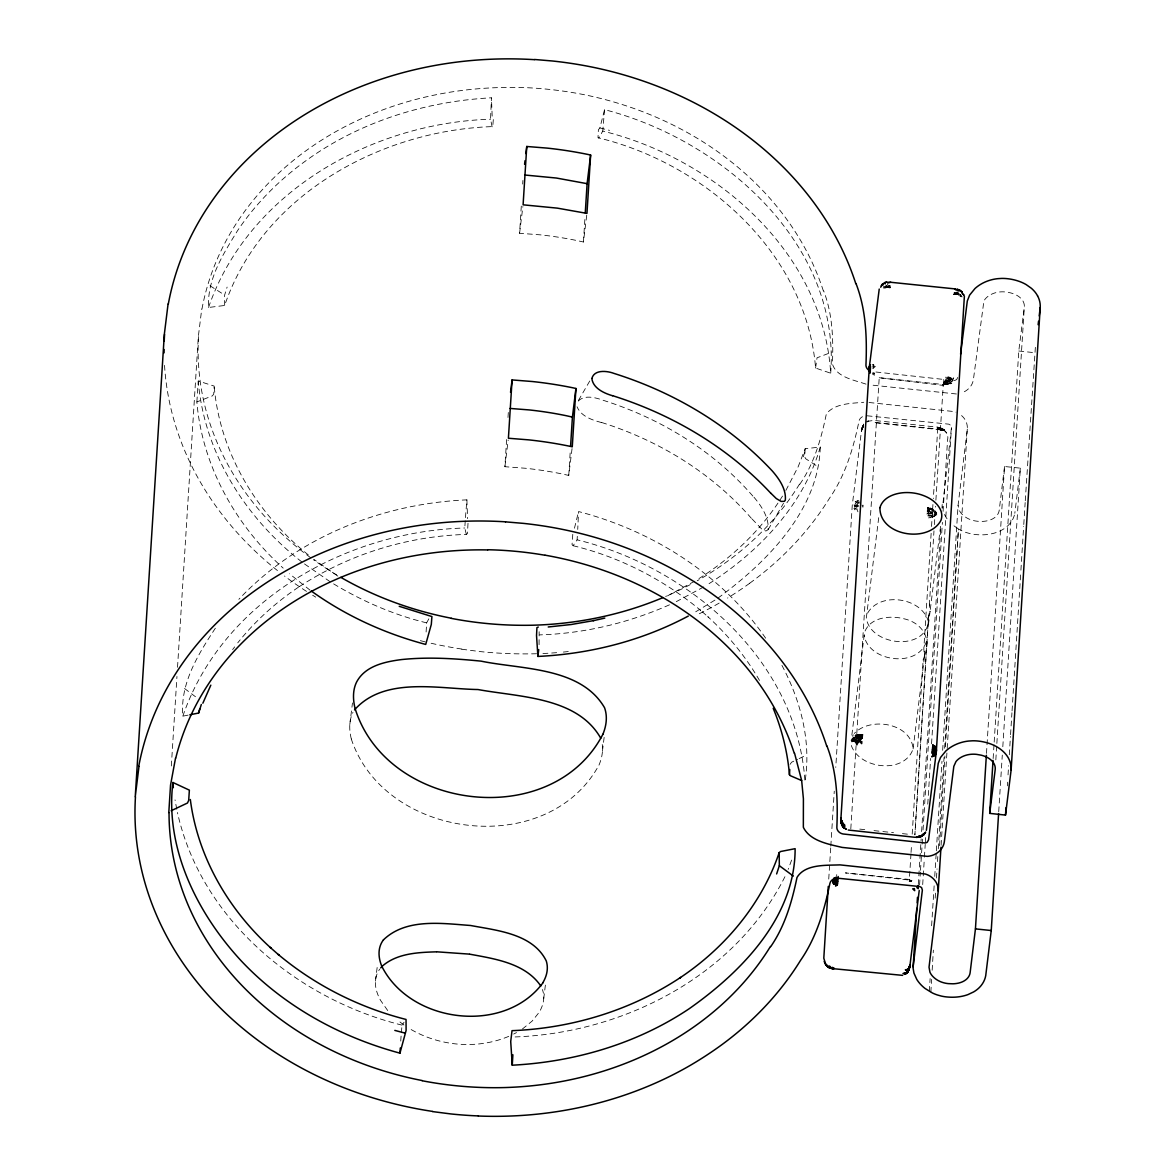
<?xml version="1.0" encoding="UTF-8"?>
<svg xmlns="http://www.w3.org/2000/svg" width="1175" height="1175" viewBox="0 0 1175 1175"><rect width="100%" height="100%" fill="white"/><g stroke="black" fill="none" stroke-linecap="round" stroke-linejoin="round"><path stroke-width="0.75" stroke-dasharray="5 3.75" d="M492.119 126.841L490.562 119.233L491.444 97.804C425.379 101.3 359.535 121.803 305.735 160.857C279.092 180.039 255.577 203.716 237.306 231.034C223.059 254.285 207.123 279.121 208.533 307.483L224.66 305.471C262.627 193.728 382.257 130.072 492.766 126.592L493.383 118.66L492.193 116.531L491.444 97.804M851.317 745.493C859.542 769.199 904.559 774.442 913.107 748.842C911.007 723.036 870.322 716.412 854.24 733.494M931.143 533.332L923.814 649.07L924.607 655.665L923.109 660.144L924.666 655.121L923.873 648.6M924.666 655.121C931.848 637.291 921.097 622.427 903.634 618.696C889.96 615.259 870.073 617.081 864.55 632.326L851.802 735.609M878.709 517.661L866.313 618.021C870.176 645.589 924.637 651.787 928.426 621.663C921.802 596.768 877.754 590.996 866.695 614.922M928.412 624.806L930.057 611.499L929.366 604.082L930.071 608.356M867.121 415.788L948.768 424.16L950.781 425.321L951.427 427.906L942.423 508.143M943.084 511.404L947.564 439.993C949.136 433.252 944.48 428.302 937.665 429.507L937.723 427.171L873.745 420.4L866.768 421.472L868.824 420.621M765.63 638.157C721.92 574.443 652.727 530.88 578.555 511.551L577.733 529.411M937.709 429.037L944.186 430.667L937.665 429.507L939.295 427.406L944.671 429.859L941.807 428.126L937.665 429.507L873.701 422.457L937.709 429.037L933.332 498.567M960.651 296.1L960.709 294.763L958.697 293.618L953.953 294.543L954.217 292.457C957.214 293.838 958.227 296.218 962.163 296.923L960.709 294.763L953.953 294.543L954.82 292.56M717.969 598.075C766.159 562.825 818.534 510.684 820.268 447.058L805.183 448.703L798.163 466.754L785.164 491.782M215.348 628.228C198.105 654.431 179.966 683.38 182.83 716.163L188.088 715.134M468.017 523.257L467.444 533.509L466.343 534.419C406.932 536.108 347.873 554.585 298.244 587.338L299.287 586.633C276.11 602.129 255.122 621.002 237.747 642.842M863.713 424.058L861.451 430.873L863.757 423.94L861.451 430.873L852.242 505.544L835.763 767.393M224.66 305.471L224.631 295.043L227.113 287.082M426.114 631.988L426.643 622.853L429.007 618.52M196.871 401.938L198.252 380.994L214.188 386.09L213.718 394.11L212.411 395.857L196.871 401.938C202.159 465.99 235.881 525.504 283.175 568.127M830.696 373.209C840.639 243.284 721.479 139.619 604.552 109.657L599.882 127.943L598.383 129.779L597.987 137.739C704.413 163.354 806.344 252.566 815.582 368.054L830.696 373.209C823.19 252.008 715.267 158.757 602.76 131.071L598.736 138.136M930.85 992.199L931.613 979.377M932.157 970.227L933.361 950.09M939.559 845.721L944.906 756.01M945.449 746.859L958.418 528.97L952.925 525.093M572.783 534.346L572.049 544.583L573.121 545.729L577.101 539.839L577.307 536.373M171.33 765.982L176.955 676.433M177.528 667.297L198.34 336.505L201.733 309.054M572.049 448.615L568.744 475.434L562.531 474.039A320.878 270.617 3.6 0 0 525.533 468.267L504.897 466.71L506.733 437.541M507.997 417.492L508.452 410.192M586.736 215.187L583.432 242.006L577.219 240.611A320.878 270.632 3.6 0 0 540.221 234.838L519.585 233.282L521.421 204.112M522.684 184.064L522.904 180.421M568.744 475.434L570.345 449.922M583.432 242.006L585.033 216.479M828.742 879.076L830.696 847.953M830.813 846.118L834.265 791.186M850.803 828.845L856.076 745.773M856.795 733.641L879.223 377.733L943.217 384.504L948.122 384.445L951.794 383.065L945.508 383.74L943.099 385.4L879.223 377.733M910.992 853.828L909.215 881.485L910.801 881.456L911.888 880.369L845.368 872.908L909.377 879.473L909.817 881.529M911.036 852.462L911.565 844.663M912.197 834.147L923.168 659.674M931.54 526.473L932.921 504.516M929.366 605.184L933.978 530.894M934.404 524.593L935.55 506.278M935.888 500.197L943.598 379.554L949.312 381.596L947.887 383.27L943.217 384.504L945.185 379.789L944.891 383.329L943.217 384.504L945.802 384.313L950.061 383.05L953.733 377.851L951.735 381.992L949.929 379.481L945.728 377.983L946.213 376.059L952.029 378.614L949.797 382.272L950.12 383.917M918.277 884.569L921.156 838.877M921.611 831.577L940.822 526.371M941.968 508.085L942.203 504.428M919.584 884.951L920.377 872.129M920.495 870.293L922.463 839.17M923.036 830.005L942.394 522.39M922.698 884.599L924.314 858.998M924.417 857.177L925.224 844.384M925.342 842.548L925.797 835.234M927.765 804.155L930.629 758.448M931.555 743.819L951.456 427.524M931.613 925.753L934.154 885.553M934.727 876.403L936.225 852.653M936.328 850.817L941.968 761.268M942.658 750.311L958.066 505.412L967.245 429.507A20.636 17.405 3.6 0 0 965.586 420.635A20.21 17.052 3.6 0 0 963.75 417.83A19.799 16.7 3.6 0 0 962.604 416.567A19.182 16.186 3.6 0 0 959.96 414.32M929.322 991.348L930.13 978.555M935.183 898.141L935.652 890.826M936.46 878.033L937.033 868.898M937.488 861.583L937.826 856.105M938.296 848.791L944.039 757.42M944.612 748.284L958.418 528.97L961.517 530.615A37.703 31.798 3.6 0 0 966.599 532.642L970.256 533.656A37.982 32.033 3.6 0 0 976.087 534.596L978.026 534.742A45.208 38.129 3.6 0 0 983.666 534.801A42.829 36.131 3.6 0 0 987.264 534.508A39.495 33.311 3.6 0 0 992.361 533.612A36.557 30.829 3.6 0 0 997.09 532.202L999.984 530.982A32.592 27.495 3.6 0 0 1003.964 528.765A31.108 26.232 3.6 0 0 1007.401 526.136A29.727 25.072 3.6 0 0 1010.294 523.095A29.169 24.602 3.6 0 0 1014.818 513.299M941.102 845.339L947.079 750.311M947.197 748.475L967.319 428.655M986.471 753.425L1004.537 466.504L1020.341 468.149L1002.745 747.77M993.139 758.551L994.065 743.937M994.182 742.115L1018.784 351.002L1024.277 307.307A13.454 11.339 3.6 0 0 1023.513 302.166A14.379 12.117 3.6 0 0 1022.514 300.345A15.26 12.881 3.6 0 0 1021.148 298.641A16.685 14.071 3.6 0 0 1019.43 297.069A18.594 15.686 3.6 0 0 1018.093 296.1A20.137 16.979 3.6 0 0 1016.595 295.204A21.87 18.433 3.6 0 0 1014.965 294.396A23.852 20.107 3.6 0 0 1013.173 293.691A25.997 21.928 3.6 0 0 1010.236 292.795L1005.859 292.017A23.794 20.063 3.6 0 0 1000.175 291.914A22.457 18.932 3.6 0 0 997.046 292.369A21.87 18.448 3.6 0 0 989.938 295.072A19.975 16.847 3.6 0 0 986.589 297.554A17.654 14.878 3.6 0 0 985.047 299.243A15.216 12.837 3.6 0 0 983.901 300.991L973.443 379.261A20.651 17.405 3.6 0 1 970.212 386.883A20.21 17.052 3.6 0 1 967.862 389.336A19.799 16.7 3.6 0 1 965.777 390.893A19.182 16.186 3.6 0 1 962.648 392.523A18.359 15.481 3.6 0 1 960.944 393.126M995.827 759.887L996.738 745.273M996.855 743.437L1024.336 306.646M998.721 811.734L1002.29 755.084M1007.342 785.84L1007.562 782.183M1008.033 774.883L1008.605 765.733M1009.296 754.776L1010.441 736.49M1010.559 734.669L1011.939 712.74M1012.057 710.904L1020.796 572.019M1020.913 570.183L1023.66 526.327M1023.777 524.505L1025.158 502.562M1025.276 500.741L1035.469 345.7M400.748 1041.065L401.204 1034.162M466.343 534.419L464.771 528.001L465.344 519.35M465.462 517.632L466.886 499.86C382.316 503.532 297.319 537.004 238.848 599.323M781.933 665.373C800.763 700.902 811.455 741.469 804.978 781.786C797.458 660.732 689.622 567.246 577.101 539.839M604.552 109.657L602.76 131.071M815.582 368.054L817.051 357.787L831.988 352.103M539.061 644.678L539.149 631.739M805.183 448.703L804.64 456.708L805.639 458.705L819.063 467.386M836.673 875.772L836.747 874.611M949.797 382.272L951.03 377.777L948.607 381.008L943.217 384.504L944.45 383.168L943.598 379.554M401.336 1032.722L402.041 1025.129L404.038 1022.279M950.061 383.05L948.122 384.445L947.549 382.771L948.798 378.864L948.122 376.499L947.388 378.365L946.213 376.059M871.791 367.951L873.304 368.172L873.715 364.529L875.625 364.441L871.967 366.394M863.155 505.206L862.92 507.262L862.024 505.015M927.663 507.527L930.159 511.712L928.661 516.104L927.663 507.527L931.966 510.17L932.979 512.447L926.913 514.048L927.663 507.527L932.48 508.408L936.71 515.737L936.651 512.726L935.535 511.522L933.141 514.914L926.708 516.016L929.293 511.947L927.663 507.527L934.081 510.405L933.626 511.522L934.977 512.902L935.08 515.605L933.905 516.618L928.779 517.984L930.394 515.957L927.663 507.527L933.626 511.522M928.544 509.788L927.134 511.977L930.894 511.345L932.289 509.363L930.248 507.894L926.913 514.048M1004.537 466.504L999.22 510.214A13.366 11.265 3.6 0 1 997.619 514.518A13.703 11.559 3.6 0 1 996.797 515.605A14.379 12.117 3.6 0 1 995.269 517.103A15.26 12.881 3.6 0 1 994.079 517.999A16.656 14.041 3.6 0 1 992.008 519.188A18.418 15.525 3.6 0 1 989.644 520.143A20.137 16.979 3.6 0 1 987.911 520.643A22.325 18.829 3.6 0 1 985.091 521.171A25.997 21.928 3.6 0 1 982.021 521.421A29.419 24.822 3.6 0 1 978.716 521.347L977.556 521.259A23.794 20.063 3.6 0 1 970.991 519.835A22.472 18.947 3.6 0 1 969.067 519.071A22.384 18.873 3.6 0 1 964.866 516.662A21.517 18.154 3.6 0 1 962.178 514.356A19.975 16.847 3.6 0 1 960.137 511.83A17.654 14.878 3.6 0 1 959.05 509.877L958.066 505.412M1020.341 468.149L1014.818 513.299M349.798 724.593L352.471 702.944M375.457 981.14L377.601 963.882M519.585 233.282L522.875 206.594M504.897 466.71L508.188 440.038M543.702 998.75L545.611 983.255M602.452 751.031L604.244 736.607M913.107 748.842L924.607 655.665M940.573 526.312L930.174 610.53L928.676 615.142L914.87 834.955L928.558 616.038L930.057 611.499M861.716 429.492L863.772 424.131L861.451 430.873L863.64 424.454L861.451 430.873L863.757 424.601L861.907 428.713M887.375 287.596L889.974 287.772L890.239 285.687C887.198 285.613 886.802 289.05 883.174 287.904L885.304 286.685L889.974 287.772L889.622 285.657M861.921 428.17L863.537 425.144L861.451 430.873L863.64 424.454M957.64 377.498L956.729 379.554L954.438 380.612L872.203 371.608M887.477 287.082L885.304 286.685L885.113 287.625L889.974 287.772L889.078 285.701M932.48 508.408L932.289 509.363L929.968 508.834M752.103 519.012L761.973 529.308L765.909 531.041L768.127 529.69C769.155 517.294 761.238 505.749 753.513 496.673M926.311 641.8C917.484 668.252 868.545 662.01 864.168 635.425M574.457 528.221L578.555 511.551M820.268 447.058C803.259 506.028 757.713 553.175 706.674 585.165M803.333 456.781L805.844 448.527M791.627 860.085L788.175 869.353M182.83 716.163C222.633 600.19 346.478 531.276 464.771 528.001M208.533 307.483C248.424 191.481 372.284 122.802 490.562 119.233M949.929 379.481L949.738 377.072L947.035 382.345L945.508 383.74L943.319 382.962M861.877 428.361L863.405 426.128L861.833 428.625M936.005 514.312L936.651 512.726L934.977 512.902M784.944 876.697C734.742 976.543 622.677 1033.398 513.681 1036.996M937.723 428.243L939.927 429.037L941.807 428.126L943.422 429.213L937.665 429.507L938.884 427.641L944.582 430.05M589.747 381.008L577.336 402.32C582.947 394.124 595.446 397.458 603.039 400.249A318.807 268.869 3.6 0 1 753.425 496.731M768.127 529.69L783.505 503.282M799.808 484.262C814.055 463.699 821.075 439.259 826.113 415.039L826.231 414.599A8.122 6.844 3.6 0 1 826.803 413.292C835.66 403.201 851.42 403.451 863.757 402.276M779.833 500.3L782.535 496.056M852.448 736.255L853.373 734.83M777.967 503.106C756.817 534.434 728.338 560.49 696.232 580.274M790.085 764.367L791.568 762.237L797.619 759.329M945.243 383.52L947.682 380.509M939.295 428.611L940.661 427.715L939.75 428.332L942.673 428.522M960.709 294.763L958.771 295.439L958.815 294.47L953.953 294.543L957.933 292.252L958.815 294.47L953.953 294.543L955.334 292.722M944.45 383.168L946.536 380.098L944.891 383.329M232.621 649.584L234.677 646.882M952.029 378.614L948.607 381.008M861.774 429.007L863.243 427.406M854.754 507.101L858.044 505.309L853.946 503.972L854.754 507.101L859.189 503.164L858.822 500.609L856.883 500.873L858.778 501.578L855.209 503.018L857.794 507.718L856.883 509.348L857.926 511.815M953.953 294.543L957.317 291.738M956.347 293.544L957.933 292.252M873.304 368.172L875.39 366.468L873.51 366.394M522.361 1029.05L532.187 1021.031L539.149 1012.321A82.074 43.211 -9.9 0 0 542.6 990.084L542.365 989.541M949.312 381.596L947.549 382.771L943.452 381.317L943.922 383.05M714.943 600.102L693.03 613.423M937.665 429.507L940.676 428.155L937.65 427.362L939.589 427.627M703.693 586.942L676.301 601.644M938.854 428.464L940.676 428.155L942.394 429.977L939.927 429.037M694.675 581.199L667.459 595.901M513.637 1034.044L516.515 1032.59M799.132 758.595L806.696 754.952M669.471 604.817C628.669 622.897 584.372 633.531 539.722 634.882M508.716 1036.365C477.006 1049.76 439.156 1046.279 409.737 1028.727M858.91 506.028L856.722 506.822L856.883 509.348L858.44 510.156M866.768 421.472L868.751 420.782M866.665 422.045L868.648 421.399M951.398 381.038L953.101 380.656L952.719 379.569M858.044 505.309L854.181 505.647L858.896 502.43L855.283 501.358L855.209 503.018L859.189 503.164M939.648 428.802L943.422 429.213M872.158 364.764L873.715 364.529M956.494 293.941L958.697 293.618M945.699 384.005L948.093 383.814L945.816 384.636L945.508 383.74M956.406 393.978L871.204 385.033M944.671 429.859L943.922 429.888L946.888 433.325M883.438 286.582L885.304 286.685M869.045 402.496L954.232 411.588A17.963 15.158 3.6 0 1 955.995 412.19M859.777 829.109L866.886 829.873M873.994 830.622L881.103 831.371M882.88 831.562L893.543 832.693M902.429 833.633L907.761 834.191M1018.784 351.002L1034.587 352.706M931.966 510.17L934.081 510.405M461.79 649.232L479.752 651.538A355.878 300.139 3.6 0 0 521.171 653.873A351.633 296.57 3.6 0 0 539.854 653.638M573.121 545.729C619.842 556.994 663.758 579.642 700.653 610.398L699.712 609.561L708.745 617.492L707.776 616.64C728.294 635.352 746.125 657.075 759.917 681.192M426.643 622.853C393.463 614.833 361.753 600.954 332.613 583.27M866.004 384.137C854.563 380.113 836.541 377.41 832.429 364.059C833.413 339.457 832.634 314.136 823.675 290.886M599.882 127.943L609.531 130.381M402.041 1025.129C297.965 999.337 201.322 920.216 177.44 812.483M601.629 422.574C592.391 420.165 581.023 416.42 577.057 406.756M911.829 880.692L909.318 879.943L910.346 881.514M885.627 285.877L887.654 286.656M938.884 427.641L937.723 427.171L939.853 427.862M911.697 880.956L909.318 879.943L910.801 881.456M911.477 881.177L909.318 879.943L911.183 881.338M886.097 285.217L889.974 287.772L888.3 284.1M942.188 429.418L944.186 430.667M210.002 285.775L224.631 295.043M330.146 581.757L304.119 563.662M403.921 1025.011L397.547 1020.12M337.827 576.102L313.931 559.388M184.504 688.477L196.196 697.274M301.813 561.914C245.663 518.278 204.039 452.816 198.252 380.994M310.068 590.173L289.476 573.782M308.291 554.894C256.855 513.637 219.608 452.537 214.188 386.09M889.974 287.772L887.433 284.335M932.979 512.447L931.496 510.831L932.142 513.167L929.396 509.465M387.721 1010.559L380.612 1000.439A82.691 42.697 22.3 0 1 379.804 969.052M937.753 427.48L938.34 428.332M935.08 515.605L934.169 514.033L933.905 516.618L933.141 514.914L932.465 517.352L931.893 515.561L930.747 517.808L930.394 515.957M929.014 509.671L931.114 513.681L929.719 509.186M944.48 514.459L945.846 516.971A37.115 31.314 3.6 0 0 948.46 520.598M857.412 504.442L856.825 502.21M351.281 738.957C384.504 839.596 547.491 859.821 599.103 764.852A118.895 60.733 -17.5 0 0 602.246 744.495M176.779 809.237L175.016 799.881M466.886 499.86L467.591 518.63M336.579 574.869A318.263 268.414 3.6 0 1 313.563 559.829M310.626 557.699A318.263 268.414 3.6 0 1 198.56 336.52M749.723 583.255A390.614 329.441 3.6 0 1 727.545 598.075M201.953 309.084A318.263 268.414 3.6 0 1 516.824 87.523M799.514 484.129A318.924 268.972 3.6 0 1 697.216 580.788M690.254 584.621A318.924 268.972 3.6 0 1 665.637 596.445M823.367 290.959A318.851 268.913 3.6 0 0 586.369 95.146A320.878 270.632 3.6 0 0 549.371 89.418A320.643 270.426 3.6 0 0 516.824 87.361M351.31 738.957A118.411 57.913 32 0 1 352.955 712.373M461.819 649.055A352.177 297.025 3.6 0 1 428.64 642.681M425.218 641.873A352.177 297.025 3.6 0 1 418.432 640.155M315.737 597.135A352.177 297.025 3.6 0 1 312.638 595.24M306.513 591.392A352.177 297.025 3.6 0 1 284.482 576.014M277.462 570.565A352.177 297.025 3.6 0 1 164.485 364.5M719.173 603.083A351.633 296.57 3.6 0 1 697.407 614.687M568.289 651.552A351.633 296.57 3.6 0 1 563.324 652.066M556.656 652.654A351.633 296.57 3.6 0 1 541.543 653.579M601.673 422.501A318.807 268.869 3.6 0 1 752.015 519.056M749.709 583.226A352.544 297.334 3.6 0 0 829.55 498.156C845.501 475.141 853.52 447.851 859.087 420.723A7.696 6.492 3.6 0 1 861.172 417.58A7.814 6.595 3.6 0 1 863.522 416.273M872.849 372.96L872.731 374.384L874.553 375.192L872.981 371.462L874.685 373.635L872.849 372.96M862.685 426.319L861.921 428.229L863.713 425.365L862.685 426.319M855.664 508.334L854.886 509.832L853.902 508.481L855.664 508.334"/><path stroke-width="1.5" d="M840.992 819.592L843.253 824.013L842.828 826.701L841.124 822.72L840.977 817.683L841.785 824.938L844.223 827.89L841.902 824.424L840.977 817.683L841.785 824.938L844.252 827.229C842.343 828.257 840.198 820.899 840.977 817.683L841.168 822.764L844.252 828.14L841.785 824.938L840.977 817.683L869.309 367.232L870.176 364.705L869.236 369.082L870.176 373.077L869.309 367.232L879.223 289.05M936.313 751.089L934.316 746.008L936.269 751.515L933.258 756.318L933.464 754.6L932.113 752.969L932.877 744.994L934.316 746.008L933.978 749.958L933.464 754.6L931.658 756.803C936.769 756.274 937.253 749.958 935.447 746.287L936.299 752.132L926.385 830.328M916.779 908.334L913.092 968.038L913.915 973.047L916.75 979.348A37.115 31.314 3.6 0 0 919.364 982.976A38.628 32.577 3.6 0 0 925.107 988.498L932.436 992.993A37.703 31.798 3.6 0 0 937.518 995.019L941.16 996.033A37.982 32.033 3.6 0 0 947.006 996.973L948.945 997.12A45.208 38.129 3.6 0 0 954.57 997.178A42.814 36.117 3.6 0 0 958.168 996.885A39.509 33.326 3.6 0 0 963.28 995.989A36.572 30.844 3.6 0 0 967.994 994.579L973.605 991.935A31.079 26.217 3.6 0 0 978.32 988.513A29.757 25.086 3.6 0 0 981.198 985.473A29.169 24.602 3.6 0 0 985.722 975.676L991.245 930.527L998.603 813.555M869.265 368.7L870.234 372.137L869.265 368.7L870.043 365.704L869.5 371.388L869.236 369.082M909.758 966.482L907.717 971.387L910.008 965.101L907.717 972.033L910.008 965.101L908.789 970.124L906.395 973.414L904.647 973.737C906.645 975.412 910.052 968.376 910.008 965.101L907.717 972.033L910.008 965.101L919.232 890.444M936.049 753.513L936.123 747.976L936.372 750.296M168.803 812.557L170.537 785.12L175.545 758.022M840.859 820.429L840.977 817.683M869.221 369.435L869.309 367.232L870.308 371.138M964.381 296.188L936.299 752.132L932.304 751.207L935.447 754.673L936.402 749.929M840.859 820.179L841.829 823.528L840.874 819.886L841.138 822.852L840.903 820.238L841.285 821.986L844.752 825.056L844.414 827.42L842.005 823.734L842.299 821.487M171.168 810.735L187.486 803.01L188.705 800.351L189.366 790.143L172.901 782.477C164.823 848.629 197.385 913.592 241.404 961.062C283.998 1006.226 340.265 1037.099 399.955 1053.152L406.109 1030.46L406.036 1019.445C359.33 1007.562 315.12 985.399 278.167 954.394L279.092 955.216L270.059 947.285L271.028 948.152C228.435 909.656 197.65 856.898 190.335 799.529M512.256 1065.196L510.714 1041.535L512.021 1030.666C571.549 1028.389 630.813 1010.456 680.575 977.438L679.517 978.143C724.711 948.122 761.664 904.353 779.187 852.624L780.553 851.523L795.123 848.673C795.24 917.073 741.733 971.74 689.226 1008.708C637.012 1043.679 574.751 1061.965 512.256 1065.196L512.887 1054.753M779.187 852.624L779.333 865.696L776.631 873.936M1037.584 295.865A29.169 24.602 3.6 0 1 1040.213 307.556L1011.132 769.933L1005.506 815.083L989.703 813.379L995.181 769.684A13.454 11.339 3.6 0 0 994.417 764.543A14.379 12.117 3.6 0 0 993.433 762.722A15.26 12.881 3.6 0 0 992.067 761.018A16.685 14.071 3.6 0 0 990.334 759.447A18.624 15.701 3.6 0 0 988.998 758.477A20.137 16.979 3.6 0 0 987.514 757.581A21.87 18.433 3.6 0 0 985.869 756.773A23.838 20.107 3.6 0 0 984.092 756.068A26.012 21.943 3.6 0 0 981.154 755.172L976.763 754.394A23.794 20.063 3.6 0 0 971.093 754.291A22.472 18.947 3.6 0 0 968.978 754.556A22.398 18.888 3.6 0 0 964.161 755.863A21.503 18.139 3.6 0 0 960.842 757.449A20.004 16.861 3.6 0 0 957.493 759.931A17.742 14.967 3.6 0 0 955.951 761.62L953.821 766.35L944.348 841.638A20.651 17.405 3.6 0 1 941.116 849.261A20.21 17.052 3.6 0 1 938.105 852.257L936.695 853.27A19.182 16.186 3.6 0 1 933.552 854.901A18.359 15.481 3.6 0 1 930.982 855.752A17.963 15.158 3.6 0 1 927.31 856.355L842.108 847.41C828.669 844.208 810.353 841.109 803.465 827.582A7.814 6.595 3.6 0 1 803.348 826.201L803.406 798.78L801.658 780.553L790.437 775.735L789.453 774.707L789.776 769.537M512.08 379.922L508.408 438.246L528.823 439.876A355.878 300.139 3.6 0 1 569.728 446.25L572.269 446.823L575.941 388.484L573.4 387.912A355.878 300.139 3.6 0 0 532.481 381.537L512.08 379.922L510.538 392.362M526.767 146.478L523.095 204.817L557.332 208.137L586.957 213.395L590.628 155.056L588.087 154.483A355.878 300.139 3.6 0 0 547.168 148.109L526.767 146.478L525.886 153.602M570.58 446.265L572.416 417.096L575.941 388.484M585.268 212.837L587.103 183.667L590.628 155.056M828.272 886.405L823.807 958.183L825.893 965.101L824.174 961.458M917.132 902.841L917.469 897.362M938.223 891.032L940.984 847.175M770.712 946.639C784.973 926.076 791.979 901.636 797.017 877.417C805.257 863.875 826.113 865.505 839.949 864.873L925.136 873.965A17.963 15.158 3.6 0 1 927.751 874.934A18.359 15.481 3.6 0 1 930.13 876.212A19.182 16.186 3.6 0 1 933.523 878.944A19.799 16.7 3.6 0 1 934.654 880.207A20.21 17.052 3.6 0 1 936.49 883.013A20.651 17.405 3.6 0 1 938.149 891.884L929.028 967.187L929.954 972.254A17.742 14.967 3.6 0 0 931.041 974.207A19.975 16.847 3.6 0 0 933.097 976.733A22.017 18.565 3.6 0 0 939.971 981.448A22.472 18.947 3.6 0 0 941.895 982.212A23.794 20.063 3.6 0 0 948.46 983.637L952.925 983.798A26.026 21.943 3.6 0 0 956.009 983.548A22.34 18.844 3.6 0 0 958.829 983.02A20.137 16.979 3.6 0 0 960.562 982.52A18.624 15.701 3.6 0 0 962.927 981.566A16.685 14.071 3.6 0 0 964.983 980.376A15.26 12.881 3.6 0 0 966.188 979.48A14.379 12.117 3.6 0 0 967.701 977.982A13.439 11.339 3.6 0 0 970.139 972.606L975.441 928.882L986.368 755.261M989.703 813.379L993.037 760.387M1005.506 815.083L1005.962 807.768M199.809 708.775L198.59 713.049L189.836 714.782M399.955 1053.152L400.293 1047.983M862.303 736.402L862.406 734.86L855.503 735.462L857.941 738.855L862.406 734.86L855.562 736.314L862.406 734.86L859.087 739.266L856.898 744.862L855.885 742.292L856.825 740.5L861.833 741.66L861.627 743.628L859.894 741.396L857.5 742.864L855.885 742.292L862.171 738.047L862.303 736.402L859.792 734.727M833.207 882.733L833.56 879.15L833.207 882.733L833.648 883.997L834.617 883.732L834.764 882.41L833.119 881.309L834.265 877.989L833.648 883.997L833.119 881.309L834.265 877.989M913.107 966.805L922.36 890.092L921.582 887.58L919.687 886.538L837.276 878.151A7.77 6.551 3.6 0 0 829.902 883.409C824.365 910.434 816.361 937.621 800.439 960.533A352.529 297.319 3.6 0 1 720.613 1045.603A390.511 329.353 3.6 0 1 690.092 1065.475A351.648 296.57 3.6 0 1 478.357 1116.015M838.23 876.506L837.349 884.951L835.601 886.082L836.571 877.02L835.234 877.74L834.911 881.147L833.266 882.205M1040.213 307.556L1039.199 315.943M869.75 368.407L870.411 370.066L869.573 365.866M935.447 754.673L935.388 747.227L934.522 755.598M936.225 751.985L935.682 752.72L932.642 747.917L935.946 750.149L936.299 752.132M538.723 649.584L537.9 656.428C590.158 653.99 642.049 640.698 688.3 616.067M524.579 164.28L525.005 160.711M841.285 821.986L841.065 819.092M960.577 354.204L967.304 301.02L969.61 295.116L974.986 288.536A38.202 32.224 3.6 0 1 981.345 283.924A38.922 32.827 3.6 0 1 985.84 281.706A38.525 32.503 3.6 0 1 990.775 280.002L992.523 279.547A37.703 31.798 3.6 0 1 997.957 278.651L1001.761 278.416A37.982 32.033 3.6 0 1 1007.68 278.725L1009.604 278.974A45.223 38.143 3.6 0 1 1013.32 279.679A42.799 36.102 3.6 0 1 1018.534 281.148A39.465 33.297 3.6 0 1 1021.765 282.382A37.556 31.681 3.6 0 1 1026.186 284.614L1031.253 288.198A32.004 26.996 3.6 0 1 1033.398 290.225A30.858 26.026 3.6 0 1 1035.293 292.384A29.698 25.042 3.6 0 1 1037.569 295.865M909.039 968.567L908.069 969.86L910.008 965.101L908.951 969.272L905.367 969.772L906.762 970.858L908.231 968.582M1038.112 324.697L1038.553 321.201M168.069 304.017L164.324 334.376L135.243 796.753L138.988 766.394M915.913 837.055L921.171 836.629L917.748 836.923L922.125 836.101L923.462 833.501M591.936 378.262C594.477 369.303 607.284 370.859 613.982 373.415A352.25 297.084 3.6 0 1 772.401 471.102C779.231 478.989 786.383 489.255 785.311 500.183L784.371 501.358L781.096 501.402L776.308 498.553L771.05 493.397M198.59 713.049L201.322 704.515M908.951 969.272L909.685 966.981M833.472 880.31L835.131 878.812L833.119 881.309L834.206 878.709L833.501 879.899M859.087 739.266L860.438 739.589L861.701 736.314L862.171 738.047L857.721 736.108L857.5 734.933L859.821 735.065M880.692 287.229L882.249 284.35L884.878 282.602L884.305 283.366L885.392 283.821M909.567 967.275L907.834 971.534L904.618 974.398L908.818 970.051M855.503 735.462L862.406 734.86L860.732 736.035L860.438 739.589M202.849 703.223L210.824 685.157M908.069 969.86L909.156 967.642M833.119 881.309L834.147 879.473M354.527 709.891C384.269 676.242 438.393 688.888 477.961 689.534C519.541 697.172 577.395 696.893 600.778 738.267M542.762 983.064C503.928 1035.131 410.281 1023.278 381.772 966.217A81.589 41.522 25.5 0 1 383.432 939.882M882.469 285.378L883.277 284.247L882.249 284.35M869.397 367.393L869.456 366.908M862.406 734.86L857.941 738.855M902.65 975.368L832.164 968.582L833.134 967.642L833.721 968.508L828.037 966.775L825.863 964.337L828.801 967.466L831.621 968.127L832.179 967.363M383.432 939.868C406.168 917.983 441.727 923.403 470.558 925.489C497.054 930.482 532.686 933.655 546.213 960.812A82.074 43.181 -10.2 0 1 542.644 983.049M907.834 971.534L906.395 973.414L907.702 971.857M919.408 835.983L918.453 836.703L922.816 835.396L919.012 836.394L922.125 836.101M921.259 835.895L918.453 836.703M907.761 970.623L909.553 967.818M860.732 736.035L857.016 738.355L858.587 737.019L856.311 737.768L860.1 735.623M881.338 285.657L883.277 284.247M833.428 880.751L835.028 879.943L833.971 881.147L834.911 881.147M887.624 282.969L890.738 282.279L954.805 288.874M934.683 754.218L935.564 753.674M936.269 751.515L932.774 746.404L935.3 748.225L936.343 750.678M831.621 968.127L832.62 967.524M833.721 968.508L828.199 966.628L829.594 965.997L830.813 968.259L828.801 967.466L832.164 968.582L833.751 967.73M538.282 627.039L536.916 627.67L536.534 635.572L537.9 656.428M921.611 835.19L923.256 834.529M890.738 282.279L887.052 282.323M859.924 735.359L855.826 737.092L860.379 735.844M593.258 620.708L604.817 618.094M918.527 837.202L916.382 837.393L919.922 836.908M593.683 620.606L571.123 624.527L548.226 626.98M836.453 878.327L838.098 878.019L836.174 881.191L837.76 881.294L835.998 882.748L837.569 883.071L835.807 884.378L837.349 884.951M829.668 967.862L830.798 967.833L826.803 966.114L828.037 966.775M436.41 951.838C418.021 952.382 397.502 953.307 382.8 965.703A82.691 42.697 22.3 0 0 380.715 967.892M932.113 752.969L934.845 752.896L932.48 749.518L935.873 750.957L932.877 744.994M436.924 951.823L469.119 954.1M524.682 175.002L556.392 178.042L587.103 183.667M510.009 408.43L529.205 409.928A320.878 270.632 3.6 0 1 566.203 415.7L572.416 417.096M828.742 967.363L830.138 967.466M534.596 59.484L552.647 61.012A355.878 300.139 3.6 0 1 593.566 67.386A352.368 297.172 3.6 0 1 855.782 283.63M505.5 521.862L523.565 523.389A355.878 300.139 3.6 0 1 551.031 527.222A352.368 297.172 3.6 0 1 826.686 746.008M914.811 837.276L848.247 830.035M975.441 928.882L991.245 930.527M432.694 1111.609L450.671 1113.915A355.878 300.139 3.6 0 0 478.357 1115.927M469.618 954.159C494.822 958.829 525.24 963.162 540.808 985.987M831.885 968.347L833.751 968.802M394.815 1030.402L404.802 1033.031M612.572 395.74C604.185 393.287 593.125 388.367 591.862 378.57M958.301 289.873L958.609 290.945L959.667 290.563L954.732 289.05L956.171 289.961M961.517 292.531L963.941 295.116L963.162 294.323M830.211 967.965L832.164 968.582M399.221 606.315L431.915 616.552L431.313 624.424L425.717 644.429C384.857 633.589 345.744 615.788 311.39 591.084M841.785 824.292L842.828 825.908L840.859 820.356L842.974 826.084L841.212 822.485M779.333 865.696L793.345 876.08M833.765 882.998L834.617 883.732L833.383 881.206M825.863 964.337L827.553 966.085M843.253 824.013L844.561 826.451L841.388 821.281M773.209 708.305C781.889 729.455 787.529 751.897 789.453 774.707M869.309 368.274L869.676 369.229M856.017 283.572C866.048 309.495 867.091 337.739 865.946 365.19A7.755 6.536 3.6 0 0 868.105 369.64L868.619 370.066A7.873 6.639 3.6 0 0 870.102 370.947M826.921 745.949C836.923 771.769 838.01 799.911 836.85 827.259A7.74 6.521 3.6 0 0 839.258 832.238A7.858 6.624 3.6 0 0 843.107 833.986L925.21 842.989L927.163 842.357L928.558 839.875L938.223 763.398L940.514 757.493L945.904 750.913A38.628 32.577 3.6 0 1 956.744 744.098A38.525 32.503 3.6 0 1 961.693 742.38L963.427 741.924A37.703 31.798 3.6 0 1 968.876 741.028L972.665 740.793A37.982 32.033 3.6 0 1 978.584 741.102L980.508 741.352A45.208 38.129 3.6 0 1 984.224 742.057A42.814 36.117 3.6 0 1 989.453 743.525A39.495 33.311 3.6 0 1 992.669 744.759A37.556 31.681 3.6 0 1 997.09 746.992A34.868 29.404 3.6 0 1 1000.982 749.621L1002.158 750.575A32.004 26.996 3.6 0 1 1004.317 752.602A30.829 25.997 3.6 0 1 1006.197 754.761A29.727 25.072 3.6 0 1 1008.488 758.242A29.169 24.602 3.6 0 1 1011.117 769.933M794.579 753.263L801.658 780.553M841.506 820.37L842.137 822.75M172.901 782.477L173.342 787.691M422.236 1080.559A318.219 268.385 3.6 0 1 169.038 812.571M770.418 946.507A318.924 268.972 3.6 0 1 504.148 1087.58A317.779 268.017 3.6 0 1 479.429 1087.389A320.878 270.617 3.6 0 1 454.387 1085.553A320.643 270.426 3.6 0 1 422.192 1080.75M175.765 758.066A318.219 268.385 3.6 0 1 487.742 549.929M545.127 555.188A318.851 268.913 3.6 0 1 794.271 753.337M451.317 618.226A318.263 268.414 3.6 0 1 340.838 577.366M662.656 597.722A318.924 268.972 3.6 0 1 533.23 625.203A317.764 268.003 3.6 0 1 520.922 625.291A320.878 270.632 3.6 0 1 483.483 623.176A320.643 270.426 3.6 0 1 451.273 618.373M432.738 1111.433A352.177 297.025 3.6 0 1 135.463 796.768M168.304 304.061A352.177 297.025 3.6 0 1 534.581 59.675M612.601 395.681A352.25 297.084 3.6 0 1 770.991 493.441M164.089 352.838A352.177 297.025 3.6 0 1 164.074 349.504M164.221 341.103A352.177 297.025 3.6 0 1 164.559 334.39M505.5 521.817A351.237 296.232 3.6 0 0 306.719 559.887A352.75 297.51 3.6 0 0 138.723 766.364M487.742 549.738A320.643 270.426 3.6 0 1 544.906 555.232M879.943 507.615C879.355 535.873 928.323 543.79 940.94 520.378A45.928 24.499 11.5 0 0 940.999 510.993C937.474 501.813 928.044 496.584 919.012 494.102A25.879 13.894 7 0 0 904.838 492.604C894.983 493.089 883.013 497.157 879.943 507.615M904.956 972.959L904.809 973.943L902.987 973.517L904.956 972.959M846.118 829.095L844.311 827.993L846.118 829.095M602.863 734.302C552.279 831.709 386.986 811.44 355.056 708.393A116.046 55.431 35 0 1 356.73 681.808C365.366 665.814 384.915 661.745 401.409 659.586C427.906 656.796 454.652 658.514 481.089 661.143C521.685 669.53 580.67 666.812 604.538 707.702A117.089 59.029 -20 0 1 602.893 734.287M924.607 833.501L923.3 835.293L925.65 832.106L924.607 833.501M918.16 885.774L916.838 887.58L918.248 888.667L918.16 885.774M852.903 739.795L851.875 741.528L855.679 739.883L856.825 740.5L854.578 741.587L855.679 739.883L853.887 737.371L851.464 740.338L854.812 739.163L853.593 740.764L852.521 738.708L854.21 738.326L852.903 739.795M886.596 282.147L884.878 282.602L886.596 282.147M914.385 888.608L912.725 888.829L914.693 890.665L914.385 888.608M958.903 289.814L957.008 289.226L960.46 290.607L958.903 289.814M961.679 291.635L960.988 291.062L962.34 292.178L961.679 291.635"/></g></svg>
